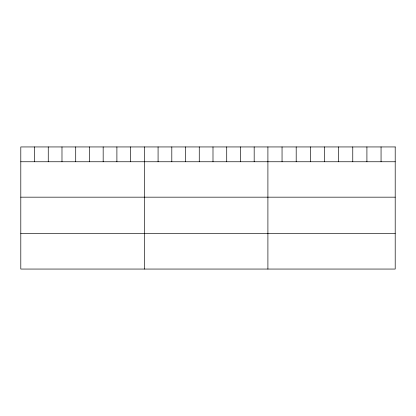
<?xml version="1.0" encoding="UTF-8"?>
<svg xmlns="http://www.w3.org/2000/svg" width="416" height="416" viewBox="0 0 416 416"><rect width="100%" height="100%" fill="white"/><g stroke="black" fill="none" stroke-linecap="round" stroke-linejoin="round"><path stroke-width="0.62" d="M20.8 161.756L395.2 161.756M20.8 197.168L395.2 197.168M20.8 233.646L395.2 233.646M381.056 146.942L381.056 161.756M366.912 146.942L366.912 161.756M352.768 146.942L352.768 161.756M338.624 146.942L338.624 161.756M324.48 146.942L324.48 161.756M310.336 146.942L310.336 161.756M296.192 146.942L296.192 161.756M282.048 146.942L282.048 161.756M267.904 146.942L267.904 269.058M254.176 146.942L254.176 161.756M240.448 146.942L240.448 161.756M226.72 146.942L226.72 161.756M212.992 146.942L212.992 161.756M199.264 146.942L199.264 161.756M185.536 146.942L185.536 161.756M171.808 146.942L171.808 161.756M158.08 146.942L158.08 161.756M144.352 146.942L144.352 269.058M130.624 146.942L130.624 161.756M116.896 146.942L116.896 161.756M103.168 146.942L103.168 161.756M89.44 146.942L89.44 161.756M75.712 146.942L75.712 161.756M61.984 146.942L61.984 161.756M48.256 146.942L48.256 161.756M34.528 146.942L34.528 161.756M395.2 146.942L20.8 146.942L20.8 269.058L395.2 269.058L395.2 146.942"/></g></svg>
